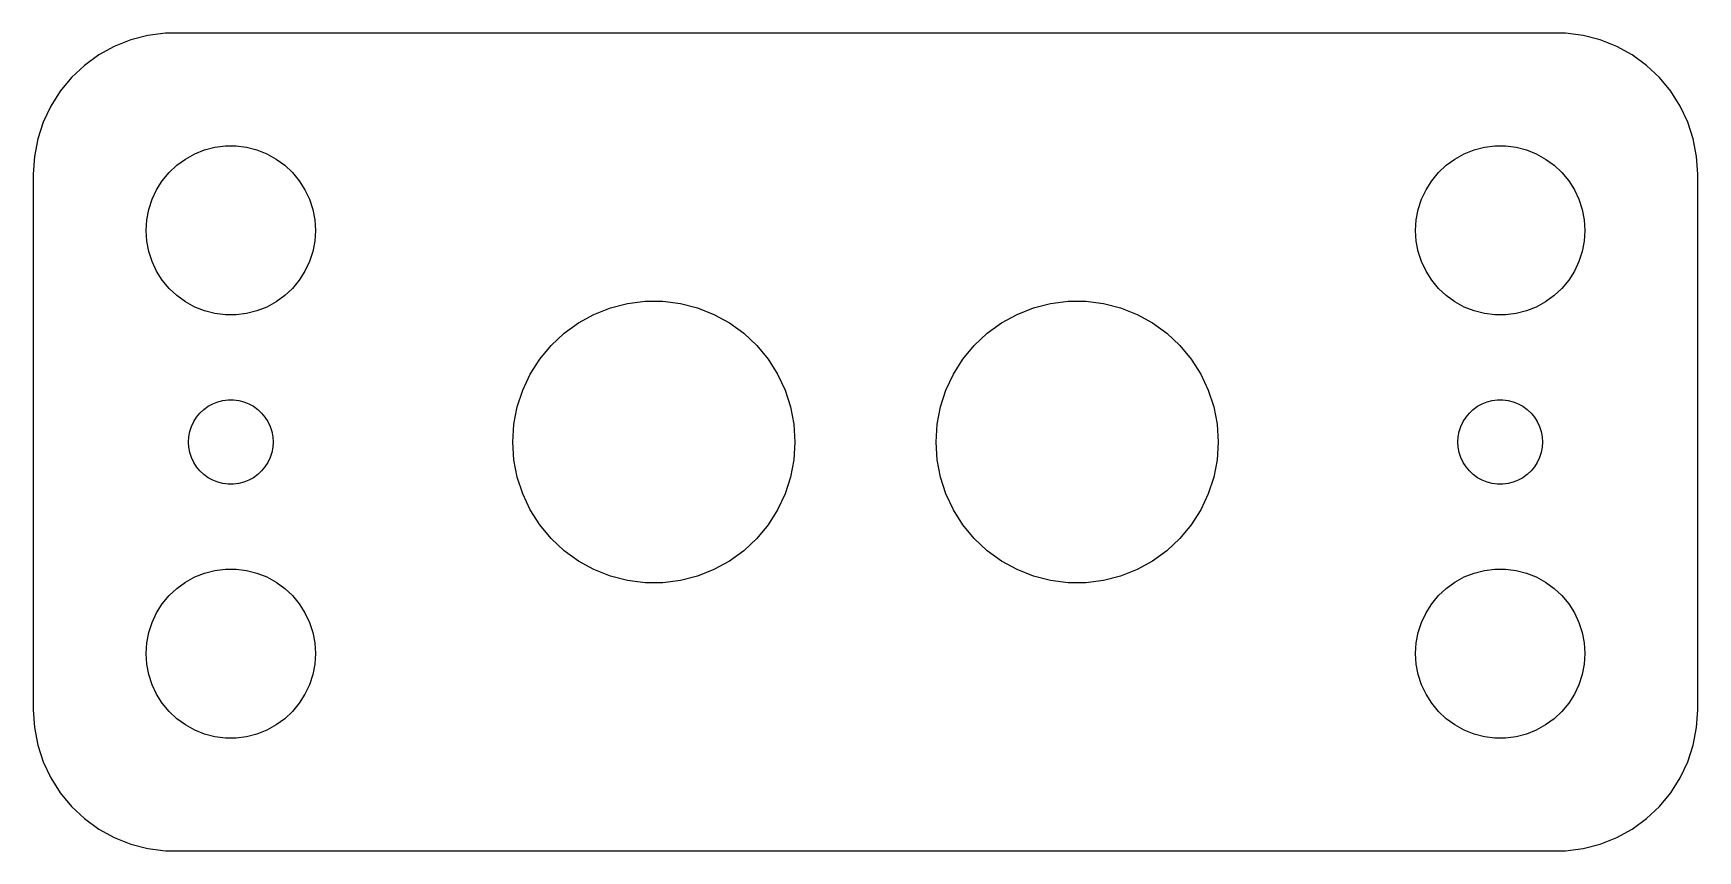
# Model space of a CAD drawing. Header units: metres. Extents: x -29.5 to 29.5, y -14.5 to 14.5.
import ezdxf

# ---------------------------------------------------------------- set-up
doc = ezdxf.new("R2010")
doc.units = ezdxf.units.M

msp = doc.modelspace()

# ---------------------------------------------------------------- linework, layer by layer
for p, q in [((-26.0451, 14.2553), (-26.6289, 14.0241)), ((-25.4369, 14.4114), (-26.0451, 14.2553)), ((-24.8139, 14.4901), (-25.4369, 14.4114)), ((24.8139, 14.4901), (-24.8139, 14.4901)), ((25.4369, 14.4114), (24.8139, 14.4901)), ((26.0451, 14.2553), (25.4369, 14.4114)), ((26.6289, 14.0241), (26.0451, 14.2553)), ((-27.1791, 13.7216), (-27.6871, 13.3526)), ((-26.6289, 14.0241), (-27.1791, 13.7216)), ((27.1791, 13.7216), (26.6289, 14.0241)), ((27.6871, 13.3526), (27.1791, 13.7216)), ((-27.6871, 13.3526), (-28.1448, 12.9227)), ((28.1448, 12.9227), (27.6871, 13.3526)), ((-28.5451, 12.4389), (-28.8815, 11.9088)), ((-28.1448, 12.9227), (-28.5451, 12.4389)), ((28.5451, 12.4389), (28.1448, 12.9227)), ((28.8815, 11.9088), (28.5451, 12.4389)), ((-28.8815, 11.9088), (-29.1489, 11.3406)), ((29.1489, 11.3406), (28.8815, 11.9088)), ((-29.1489, 11.3406), (-29.3429, 10.7434)), ((29.3429, 10.7434), (29.1489, 11.3406)), ((-29.3429, 10.7434), (-29.4606, 10.1267)), ((29.4606, 10.1267), (29.3429, 10.7434)), ((-29.4606, 10.1267), (-29.5, 9.5)), ((-24.4123, 9.81154), (-24.1075, 10.033)), ((-24.1075, 10.033), (-23.7773, 10.2145)), ((-23.7773, 10.2145), (-23.427, 10.3532)), ((-23.427, 10.3532), (-23.0621, 10.4469)), ((-23.0621, 10.4469), (-22.6884, 10.4941)), ((-22.6884, 10.4941), (-22.3116, 10.4941)), ((-22.3116, 10.4941), (-21.9379, 10.4469)), ((-21.9379, 10.4469), (-21.5729, 10.3532)), ((-21.5729, 10.3532), (-21.2227, 10.2145)), ((-21.2227, 10.2145), (-20.8925, 10.033)), ((-20.8925, 10.033), (-20.5877, 9.81154)), ((20.5877, 9.81154), (20.8925, 10.033)), ((20.8925, 10.033), (21.2227, 10.2145)), ((21.2227, 10.2145), (21.5729, 10.3532)), ((21.5729, 10.3532), (21.9379, 10.4469)), ((21.9379, 10.4469), (22.3116, 10.4941)), ((22.3116, 10.4941), (22.6884, 10.4941)), ((22.6884, 10.4941), (23.0621, 10.4469)), ((23.0621, 10.4469), (23.427, 10.3532)), ((23.427, 10.3532), (23.7773, 10.2145)), ((23.7773, 10.2145), (24.1075, 10.033)), ((24.1075, 10.033), (24.4123, 9.81154)), ((29.5, 9.5), (29.4606, 10.1267)), ((-29.5, 9.5), (-29.5, -9.5)), ((-24.927, 9.26335), (-24.6869, 9.55363)), ((-24.6869, 9.55363), (-24.4123, 9.81154)), ((-20.5877, 9.81154), (-20.3131, 9.55363)), ((-20.3131, 9.55363), (-20.0729, 9.26335)), ((20.0729, 9.26335), (20.3131, 9.55363)), ((20.3131, 9.55363), (20.5877, 9.81154)), ((24.4123, 9.81154), (24.6869, 9.55363)), ((24.6869, 9.55363), (24.927, 9.26335)), ((29.5, -9.5), (29.5, 9.5)), ((-25.2893, 8.60437), (-25.1289, 8.94525)), ((-25.1289, 8.94525), (-24.927, 9.26335)), ((-20.0729, 9.26335), (-19.8711, 8.94525)), ((-19.8711, 8.94525), (-19.7107, 8.60437)), ((19.7107, 8.60437), (19.8711, 8.94525)), ((19.8711, 8.94525), (20.0729, 9.26335)), ((24.927, 9.26335), (25.1289, 8.94525)), ((25.1289, 8.94525), (25.2893, 8.60437)), ((-25.4057, 8.24606), (-25.2893, 8.60437)), ((-19.7107, 8.60437), (-19.5942, 8.24606)), ((19.5942, 8.24606), (19.7107, 8.60437)), ((25.2893, 8.60437), (25.4057, 8.24606)), ((-25.5, 7.5), (-25.4763, 7.87599)), ((-25.4763, 7.87599), (-25.4057, 8.24606)), ((-19.5942, 8.24606), (-19.5237, 7.87599)), ((-19.5237, 7.87599), (-19.5, 7.5)), ((19.5, 7.5), (19.5237, 7.87599)), ((19.5237, 7.87599), (19.5942, 8.24606)), ((25.4057, 8.24606), (25.4763, 7.87599)), ((25.4763, 7.87599), (25.5, 7.5)), ((-25.4763, 7.12399), (-25.5, 7.5)), ((-25.4057, 6.75392), (-25.4763, 7.12399)), ((-19.5237, 7.12399), (-19.5942, 6.75392)), ((-19.5, 7.5), (-19.5237, 7.12399)), ((19.5237, 7.12399), (19.5, 7.5)), ((19.5942, 6.75392), (19.5237, 7.12399)), ((25.4763, 7.12399), (25.4057, 6.75392)), ((25.5, 7.5), (25.4763, 7.12399)), ((-25.2893, 6.39561), (-25.4057, 6.75392)), ((-19.5942, 6.75392), (-19.7107, 6.39561)), ((19.7107, 6.39561), (19.5942, 6.75392)), ((25.4057, 6.75392), (25.2893, 6.39561)), ((-25.1289, 6.05473), (-25.2893, 6.39561)), ((-24.927, 5.73663), (-25.1289, 6.05473)), ((-19.8711, 6.05473), (-20.0729, 5.73663)), ((-19.7107, 6.39561), (-19.8711, 6.05473)), ((19.8711, 6.05473), (19.7107, 6.39561)), ((20.0729, 5.73663), (19.8711, 6.05473)), ((25.1289, 6.05473), (24.927, 5.73663)), ((25.2893, 6.39561), (25.1289, 6.05473)), ((-24.6869, 5.44635), (-24.927, 5.73663)), ((-24.4123, 5.18845), (-24.6869, 5.44635)), ((-20.3131, 5.44635), (-20.5877, 5.18845)), ((-20.0729, 5.73663), (-20.3131, 5.44635)), ((20.3131, 5.44635), (20.0729, 5.73663)), ((20.5877, 5.18845), (20.3131, 5.44635)), ((24.6869, 5.44635), (24.4123, 5.18845)), ((24.927, 5.73663), (24.6869, 5.44635)), ((-24.1075, 4.96701), (-24.4123, 5.18845)), ((-23.7773, 4.78551), (-24.1075, 4.96701)), ((-23.427, 4.64682), (-23.7773, 4.78551)), ((-21.2227, 4.78551), (-21.5729, 4.64682)), ((-20.8925, 4.96701), (-21.2227, 4.78551)), ((-20.5877, 5.18845), (-20.8925, 4.96701)), ((-9.62889, 4.52412), (-9.04507, 4.75528)), ((-9.04507, 4.75528), (-8.4369, 4.91142)), ((-8.4369, 4.91142), (-7.81395, 4.99013)), ((-7.81395, 4.99013), (-7.18604, 4.99013)), ((-7.18604, 4.99013), (-6.56308, 4.91142)), ((-6.56308, 4.91142), (-5.95491, 4.75528)), ((-5.95491, 4.75528), (-5.37109, 4.52412)), ((5.37109, 4.52412), (5.95491, 4.75528)), ((5.95491, 4.75528), (6.56308, 4.91142)), ((6.56308, 4.91142), (7.18604, 4.99013)), ((7.18604, 4.99013), (7.81395, 4.99013)), ((7.81395, 4.99013), (8.4369, 4.91142)), ((8.4369, 4.91142), (9.04507, 4.75528)), ((9.04507, 4.75528), (9.62889, 4.52412)), ((20.8925, 4.96701), (20.5877, 5.18845)), ((21.2227, 4.78551), (20.8925, 4.96701)), ((21.5729, 4.64682), (21.2227, 4.78551)), ((23.7773, 4.78551), (23.427, 4.64682)), ((24.1075, 4.96701), (23.7773, 4.78551)), ((24.4123, 5.18845), (24.1075, 4.96701)), ((-23.0621, 4.55313), (-23.427, 4.64682)), ((-22.6884, 4.50591), (-23.0621, 4.55313)), ((-22.3116, 4.50591), (-22.6884, 4.50591)), ((-21.9379, 4.55313), (-22.3116, 4.50591)), ((-21.5729, 4.64682), (-21.9379, 4.55313)), ((-10.6871, 3.85255), (-10.1791, 4.22163)), ((-10.1791, 4.22163), (-9.62889, 4.52412)), ((-5.37109, 4.52412), (-4.82086, 4.22163)), ((-4.82086, 4.22163), (-4.31287, 3.85255)), ((4.31287, 3.85255), (4.82086, 4.22163)), ((4.82086, 4.22163), (5.37109, 4.52412)), ((9.62889, 4.52412), (10.1791, 4.22163)), ((10.1791, 4.22163), (10.6871, 3.85255)), ((21.9379, 4.55313), (21.5729, 4.64682)), ((22.3116, 4.50591), (21.9379, 4.55313)), ((22.6884, 4.50591), (22.3116, 4.50591)), ((23.0621, 4.55313), (22.6884, 4.50591)), ((23.427, 4.64682), (23.0621, 4.55313)), ((-11.1448, 3.42273), (-10.6871, 3.85255)), ((-4.31287, 3.85255), (-3.85515, 3.42273)), ((3.85515, 3.42273), (4.31287, 3.85255)), ((10.6871, 3.85255), (11.1448, 3.42273)), ((-11.5451, 2.93892), (-11.1448, 3.42273)), ((-3.85515, 3.42273), (-3.45491, 2.93892)), ((3.45491, 2.93892), (3.85515, 3.42273)), ((11.1448, 3.42273), (11.5451, 2.93892)), ((-12.1489, 1.84062), (-11.8815, 2.40877)), ((-11.8815, 2.40877), (-11.5451, 2.93892)), ((-3.45491, 2.93892), (-3.11845, 2.40877)), ((-3.11845, 2.40877), (-2.8511, 1.84062)), ((2.8511, 1.84062), (3.11845, 2.40877)), ((3.11845, 2.40877), (3.45491, 2.93892)), ((11.5451, 2.93892), (11.8815, 2.40877)), ((11.8815, 2.40877), (12.1489, 1.84062)), ((-12.3429, 1.24344), (-12.1489, 1.84062)), ((-2.8511, 1.84062), (-2.65707, 1.24344)), ((2.65707, 1.24344), (2.8511, 1.84062)), ((12.1489, 1.84062), (12.3429, 1.24344)), ((-23.4561, 1.15576), (-23.3037, 1.26648)), ((-23.3037, 1.26648), (-23.1387, 1.35724)), ((-23.1387, 1.35724), (-22.9635, 1.42657)), ((-22.9635, 1.42657), (-22.7811, 1.47342)), ((-22.7811, 1.47342), (-22.5942, 1.49704)), ((-22.5942, 1.49704), (-22.4058, 1.49704)), ((-22.4058, 1.49704), (-22.2189, 1.47342)), ((-22.2189, 1.47342), (-22.0365, 1.42657)), ((-22.0365, 1.42657), (-21.8613, 1.35724)), ((-21.8613, 1.35724), (-21.6963, 1.26648)), ((-21.6963, 1.26648), (-21.5439, 1.15576)), ((-12.4606, 0.626663), (-12.3429, 1.24344)), ((-2.65707, 1.24344), (-2.53941, 0.626663)), ((2.53941, 0.626663), (2.65707, 1.24344)), ((12.3429, 1.24344), (12.4606, 0.626663)), ((21.5439, 1.15576), (21.6963, 1.26648)), ((21.6963, 1.26648), (21.8613, 1.35724)), ((21.8613, 1.35724), (22.0365, 1.42657)), ((22.0365, 1.42657), (22.2189, 1.47342)), ((22.2189, 1.47342), (22.4058, 1.49704)), ((22.4058, 1.49704), (22.5942, 1.49704)), ((22.5942, 1.49704), (22.7811, 1.47342)), ((22.7811, 1.47342), (22.9635, 1.42657)), ((22.9635, 1.42657), (23.1387, 1.35724)), ((23.1387, 1.35724), (23.3037, 1.26648)), ((23.3037, 1.26648), (23.4561, 1.15576)), ((-23.8947, 0.552185), (-23.8145, 0.722626)), ((-23.8145, 0.722626), (-23.7135, 0.881668)), ((-23.7135, 0.881668), (-23.5934, 1.02681)), ((-23.5934, 1.02681), (-23.4561, 1.15576)), ((-21.5439, 1.15576), (-21.4065, 1.02681)), ((-21.4065, 1.02681), (-21.2865, 0.881668)), ((-21.2865, 0.881668), (-21.1855, 0.722626)), ((-21.1855, 0.722626), (-21.1053, 0.552185)), ((-12.5, 0), (-12.4606, 0.626663)), ((-2.53941, 0.626663), (-2.5, 0)), ((2.5, 0), (2.53941, 0.626663)), ((12.4606, 0.626663), (12.5, 0)), ((21.1053, 0.552185), (21.1855, 0.722626)), ((21.1855, 0.722626), (21.2865, 0.881668)), ((21.2865, 0.881668), (21.4065, 1.02681)), ((21.4065, 1.02681), (21.5439, 1.15576)), ((23.4561, 1.15576), (23.5934, 1.02681)), ((23.5934, 1.02681), (23.7135, 0.881668)), ((23.7135, 0.881668), (23.8145, 0.722626)), ((23.8145, 0.722626), (23.8947, 0.552185)), ((-24, 0), (-23.9882, 0.187988)), ((-23.9882, -0.187988), (-24, 0)), ((-23.9882, 0.187988), (-23.9529, 0.373032)), ((-23.9529, 0.373032), (-23.8947, 0.552185)), ((-21.1053, 0.552185), (-21.0471, 0.373032)), ((-21.0471, 0.373032), (-21.0118, 0.187988)), ((-21.0118, 0.187988), (-21, 0)), ((-21, 0), (-21.0118, -0.187988)), ((-12.4606, -0.626663), (-12.5, 0)), ((-2.5, 0), (-2.53941, -0.626663)), ((2.53941, -0.626663), (2.5, 0)), ((12.5, 0), (12.4606, -0.626663)), ((21, 0), (21.0118, 0.187988)), ((21.0118, -0.187988), (21, 0)), ((21.0118, 0.187988), (21.0471, 0.373032)), ((21.0471, 0.373032), (21.1053, 0.552185)), ((23.8947, 0.552185), (23.9529, 0.373032)), ((23.9529, 0.373032), (23.9882, 0.187988)), ((23.9882, 0.187988), (24, 0)), ((24, 0), (23.9882, -0.187988)), ((-23.9529, -0.373032), (-23.9882, -0.187988)), ((-23.8947, -0.552185), (-23.9529, -0.373032)), ((-23.8145, -0.722626), (-23.8947, -0.552185)), ((-21.1053, -0.552185), (-21.1855, -0.722626)), ((-21.0471, -0.373032), (-21.1053, -0.552185)), ((-21.0118, -0.187988), (-21.0471, -0.373032)), ((21.0471, -0.373032), (21.0118, -0.187988)), ((21.1053, -0.552185), (21.0471, -0.373032)), ((21.1855, -0.722626), (21.1053, -0.552185)), ((23.8947, -0.552185), (23.8145, -0.722626)), ((23.9529, -0.373032), (23.8947, -0.552185)), ((23.9882, -0.187988), (23.9529, -0.373032)), ((-23.7135, -0.881668), (-23.8145, -0.722626)), ((-23.5934, -1.02681), (-23.7135, -0.881668)), ((-23.4561, -1.15576), (-23.5934, -1.02681)), ((-23.3037, -1.26648), (-23.4561, -1.15576)), ((-21.5439, -1.15576), (-21.6963, -1.26648)), ((-21.4065, -1.02681), (-21.5439, -1.15576)), ((-21.2865, -0.881668), (-21.4065, -1.02681)), ((-21.1855, -0.722626), (-21.2865, -0.881668)), ((-12.3429, -1.24344), (-12.4606, -0.626663)), ((-2.53941, -0.626663), (-2.65707, -1.24344)), ((2.65707, -1.24344), (2.53941, -0.626663)), ((12.4606, -0.626663), (12.3429, -1.24344)), ((21.2865, -0.881668), (21.1855, -0.722626)), ((21.4065, -1.02681), (21.2865, -0.881668)), ((21.5439, -1.15576), (21.4065, -1.02681)), ((21.6963, -1.26648), (21.5439, -1.15576)), ((23.4561, -1.15576), (23.3037, -1.26648)), ((23.5934, -1.02681), (23.4561, -1.15576)), ((23.7135, -0.881668), (23.5934, -1.02681)), ((23.8145, -0.722626), (23.7135, -0.881668)), ((-23.1387, -1.35724), (-23.3037, -1.26648)), ((-22.9635, -1.42657), (-23.1387, -1.35724)), ((-22.7811, -1.47342), (-22.9635, -1.42657)), ((-22.5942, -1.49704), (-22.7811, -1.47342)), ((-22.4058, -1.49704), (-22.5942, -1.49704)), ((-22.2189, -1.47342), (-22.4058, -1.49704)), ((-22.0365, -1.42657), (-22.2189, -1.47342)), ((-21.8613, -1.35724), (-22.0365, -1.42657)), ((-21.6963, -1.26648), (-21.8613, -1.35724)), ((-12.1489, -1.84062), (-12.3429, -1.24344)), ((-2.65707, -1.24344), (-2.8511, -1.84062)), ((2.8511, -1.84062), (2.65707, -1.24344)), ((12.3429, -1.24344), (12.1489, -1.84062)), ((21.8613, -1.35724), (21.6963, -1.26648)), ((22.0365, -1.42657), (21.8613, -1.35724)), ((22.2189, -1.47342), (22.0365, -1.42657)), ((22.4058, -1.49704), (22.2189, -1.47342)), ((22.5942, -1.49704), (22.4058, -1.49704)), ((22.7811, -1.47342), (22.5942, -1.49704)), ((22.9635, -1.42657), (22.7811, -1.47342)), ((23.1387, -1.35724), (22.9635, -1.42657)), ((23.3037, -1.26648), (23.1387, -1.35724)), ((-11.8815, -2.40877), (-12.1489, -1.84062)), ((-2.8511, -1.84062), (-3.11845, -2.40877)), ((3.11845, -2.40877), (2.8511, -1.84062)), ((12.1489, -1.84062), (11.8815, -2.40877)), ((-11.5451, -2.93892), (-11.8815, -2.40877)), ((-11.1448, -3.42273), (-11.5451, -2.93892)), ((-3.45491, -2.93892), (-3.85515, -3.42273)), ((-3.11845, -2.40877), (-3.45491, -2.93892)), ((3.45491, -2.93892), (3.11845, -2.40877)), ((3.85515, -3.42273), (3.45491, -2.93892)), ((11.5451, -2.93892), (11.1448, -3.42273)), ((11.8815, -2.40877), (11.5451, -2.93892)), ((-10.6871, -3.85255), (-11.1448, -3.42273)), ((-3.85515, -3.42273), (-4.31287, -3.85255)), ((4.31287, -3.85255), (3.85515, -3.42273)), ((11.1448, -3.42273), (10.6871, -3.85255)), ((-10.1791, -4.22163), (-10.6871, -3.85255)), ((-4.31287, -3.85255), (-4.82086, -4.22163)), ((4.82086, -4.22163), (4.31287, -3.85255)), ((10.6871, -3.85255), (10.1791, -4.22163)), ((-23.7773, -4.78551), (-23.427, -4.64682)), ((-23.427, -4.64682), (-23.0621, -4.55313)), ((-23.0621, -4.55313), (-22.6884, -4.50591)), ((-22.6884, -4.50591), (-22.3116, -4.50591)), ((-22.3116, -4.50591), (-21.9379, -4.55313)), ((-21.9379, -4.55313), (-21.5729, -4.64682)), ((-21.5729, -4.64682), (-21.2227, -4.78551)), ((-9.62889, -4.52412), (-10.1791, -4.22163)), ((-9.04507, -4.75528), (-9.62889, -4.52412)), ((-5.37109, -4.52412), (-5.95491, -4.75528)), ((-4.82086, -4.22163), (-5.37109, -4.52412)), ((5.37109, -4.52412), (4.82086, -4.22163)), ((5.95491, -4.75528), (5.37109, -4.52412)), ((9.62889, -4.52412), (9.04507, -4.75528)), ((10.1791, -4.22163), (9.62889, -4.52412)), ((21.2227, -4.78551), (21.5729, -4.64682)), ((21.5729, -4.64682), (21.9379, -4.55313)), ((21.9379, -4.55313), (22.3116, -4.50591)), ((22.3116, -4.50591), (22.6884, -4.50591)), ((22.6884, -4.50591), (23.0621, -4.55313)), ((23.0621, -4.55313), (23.427, -4.64682)), ((23.427, -4.64682), (23.7773, -4.78551)), ((-24.6869, -5.44635), (-24.4123, -5.18845)), ((-24.4123, -5.18845), (-24.1075, -4.96701)), ((-24.1075, -4.96701), (-23.7773, -4.78551)), ((-21.2227, -4.78551), (-20.8925, -4.96701)), ((-20.8925, -4.96701), (-20.5877, -5.18845)), ((-20.5877, -5.18845), (-20.3131, -5.44635)), ((-8.4369, -4.91142), (-9.04507, -4.75528)), ((-7.81395, -4.99013), (-8.4369, -4.91142)), ((-7.18604, -4.99013), (-7.81395, -4.99013)), ((-6.56308, -4.91142), (-7.18604, -4.99013)), ((-5.95491, -4.75528), (-6.56308, -4.91142)), ((6.56308, -4.91142), (5.95491, -4.75528)), ((7.18604, -4.99013), (6.56308, -4.91142)), ((7.81395, -4.99013), (7.18604, -4.99013)), ((8.4369, -4.91142), (7.81395, -4.99013)), ((9.04507, -4.75528), (8.4369, -4.91142)), ((20.3131, -5.44635), (20.5877, -5.18845)), ((20.5877, -5.18845), (20.8925, -4.96701)), ((20.8925, -4.96701), (21.2227, -4.78551)), ((23.7773, -4.78551), (24.1075, -4.96701)), ((24.1075, -4.96701), (24.4123, -5.18845)), ((24.4123, -5.18845), (24.6869, -5.44635)), ((-25.1289, -6.05473), (-24.927, -5.73663)), ((-24.927, -5.73663), (-24.6869, -5.44635)), ((-20.3131, -5.44635), (-20.0729, -5.73663)), ((-20.0729, -5.73663), (-19.8711, -6.05473)), ((19.8711, -6.05473), (20.0729, -5.73663)), ((20.0729, -5.73663), (20.3131, -5.44635)), ((24.6869, -5.44635), (24.927, -5.73663)), ((24.927, -5.73663), (25.1289, -6.05473)), ((-25.4057, -6.75392), (-25.2893, -6.39561)), ((-25.2893, -6.39561), (-25.1289, -6.05473)), ((-19.8711, -6.05473), (-19.7107, -6.39561)), ((-19.7107, -6.39561), (-19.5942, -6.75392)), ((19.5942, -6.75392), (19.7107, -6.39561)), ((19.7107, -6.39561), (19.8711, -6.05473)), ((25.1289, -6.05473), (25.2893, -6.39561)), ((25.2893, -6.39561), (25.4057, -6.75392)), ((-25.4763, -7.12399), (-25.4057, -6.75392)), ((-19.5942, -6.75392), (-19.5237, -7.12399)), ((19.5237, -7.12399), (19.5942, -6.75392)), ((25.4057, -6.75392), (25.4763, -7.12399)), ((-25.5, -7.5), (-25.4763, -7.12399)), ((-25.4763, -7.87599), (-25.5, -7.5)), ((-19.5237, -7.12399), (-19.5, -7.5)), ((-19.5, -7.5), (-19.5237, -7.87599)), ((19.5, -7.5), (19.5237, -7.12399)), ((19.5237, -7.87599), (19.5, -7.5)), ((25.4763, -7.12399), (25.5, -7.5)), ((25.5, -7.5), (25.4763, -7.87599)), ((-25.4057, -8.24606), (-25.4763, -7.87599)), ((-25.2893, -8.60437), (-25.4057, -8.24606)), ((-19.5942, -8.24606), (-19.7107, -8.60437)), ((-19.5237, -7.87599), (-19.5942, -8.24606)), ((19.5942, -8.24606), (19.5237, -7.87599)), ((19.7107, -8.60437), (19.5942, -8.24606)), ((25.4057, -8.24606), (25.2893, -8.60437)), ((25.4763, -7.87599), (25.4057, -8.24606)), ((-25.1289, -8.94525), (-25.2893, -8.60437)), ((-19.7107, -8.60437), (-19.8711, -8.94525)), ((19.8711, -8.94525), (19.7107, -8.60437)), ((25.2893, -8.60437), (25.1289, -8.94525)), ((-24.927, -9.26335), (-25.1289, -8.94525)), ((-24.6869, -9.55363), (-24.927, -9.26335)), ((-20.0729, -9.26335), (-20.3131, -9.55363)), ((-19.8711, -8.94525), (-20.0729, -9.26335)), ((20.0729, -9.26335), (19.8711, -8.94525)), ((20.3131, -9.55363), (20.0729, -9.26335)), ((24.927, -9.26335), (24.6869, -9.55363)), ((25.1289, -8.94525), (24.927, -9.26335)), ((-29.5, -9.5), (-29.4606, -10.1267)), ((-24.4123, -9.81154), (-24.6869, -9.55363)), ((-24.1075, -10.033), (-24.4123, -9.81154)), ((-20.5877, -9.81154), (-20.8925, -10.033)), ((-20.3131, -9.55363), (-20.5877, -9.81154)), ((20.5877, -9.81154), (20.3131, -9.55363)), ((20.8925, -10.033), (20.5877, -9.81154)), ((24.4123, -9.81154), (24.1075, -10.033)), ((24.6869, -9.55363), (24.4123, -9.81154)), ((29.4606, -10.1267), (29.5, -9.5)), ((-29.4606, -10.1267), (-29.3429, -10.7434)), ((-23.7773, -10.2145), (-24.1075, -10.033)), ((-23.427, -10.3532), (-23.7773, -10.2145)), ((-23.0621, -10.4469), (-23.427, -10.3532)), ((-22.6884, -10.4941), (-23.0621, -10.4469)), ((-22.3116, -10.4941), (-22.6884, -10.4941)), ((-21.9379, -10.4469), (-22.3116, -10.4941)), ((-21.5729, -10.3532), (-21.9379, -10.4469)), ((-21.2227, -10.2145), (-21.5729, -10.3532)), ((-20.8925, -10.033), (-21.2227, -10.2145)), ((21.2227, -10.2145), (20.8925, -10.033)), ((21.5729, -10.3532), (21.2227, -10.2145)), ((21.9379, -10.4469), (21.5729, -10.3532)), ((22.3116, -10.4941), (21.9379, -10.4469)), ((22.6884, -10.4941), (22.3116, -10.4941)), ((23.0621, -10.4469), (22.6884, -10.4941)), ((23.427, -10.3532), (23.0621, -10.4469)), ((23.7773, -10.2145), (23.427, -10.3532)), ((24.1075, -10.033), (23.7773, -10.2145)), ((29.3429, -10.7434), (29.4606, -10.1267)), ((-29.3429, -10.7434), (-29.1489, -11.3406)), ((29.1489, -11.3406), (29.3429, -10.7434)), ((-29.1489, -11.3406), (-28.8815, -11.9088)), ((28.8815, -11.9088), (29.1489, -11.3406)), ((-28.8815, -11.9088), (-28.5451, -12.4389)), ((28.5451, -12.4389), (28.8815, -11.9088)), ((-28.5451, -12.4389), (-28.1448, -12.9227)), ((-28.1448, -12.9227), (-27.6871, -13.3526)), ((27.6871, -13.3526), (28.1448, -12.9227)), ((28.1448, -12.9227), (28.5451, -12.4389)), ((-27.6871, -13.3526), (-27.1791, -13.7216)), ((27.1791, -13.7216), (27.6871, -13.3526)), ((-27.1791, -13.7216), (-26.6289, -14.0241)), ((-26.6289, -14.0241), (-26.0451, -14.2553)), ((26.0451, -14.2553), (26.6289, -14.0241)), ((26.6289, -14.0241), (27.1791, -13.7216)), ((-26.0451, -14.2553), (-25.4369, -14.4114)), ((-25.4369, -14.4114), (-24.8139, -14.4901)), ((-24.8139, -14.4901), (24.8139, -14.4901)), ((24.8139, -14.4901), (25.4369, -14.4114)), ((25.4369, -14.4114), (26.0451, -14.2553))]:
    msp.add_line(p, q)

doc.saveas('drawing.dxf')
